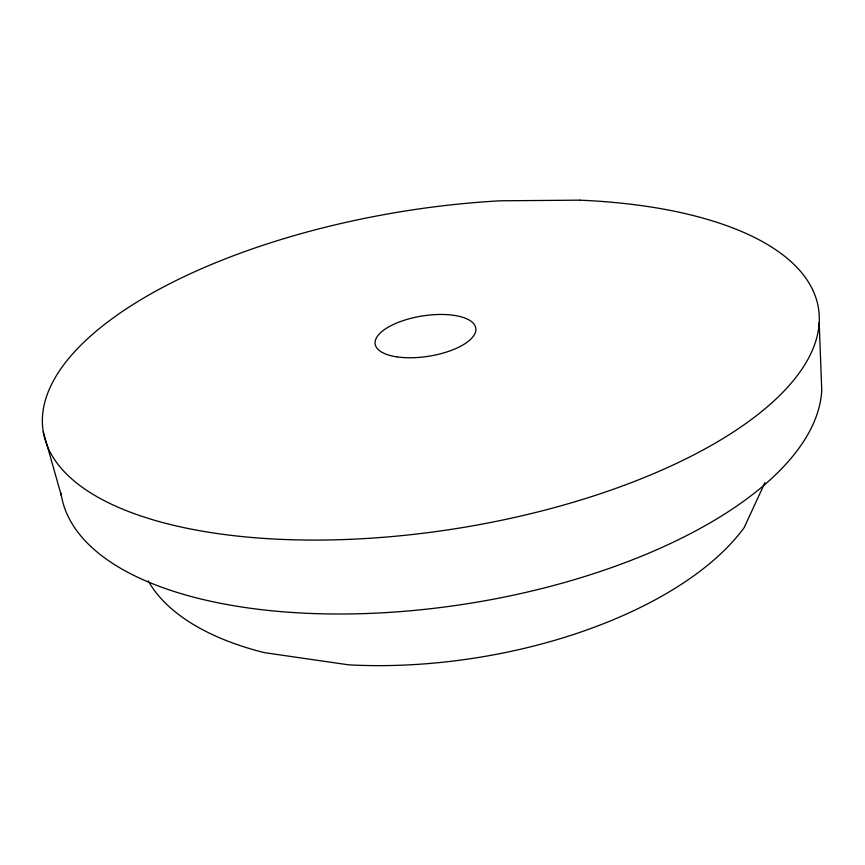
<?xml version="1.0" encoding="UTF-8"?>
<svg xmlns="http://www.w3.org/2000/svg" width="865" height="865" viewBox="0 0 865 865"><rect width="100%" height="100%" fill="white"/><g stroke="black" fill="none" stroke-linecap="round" stroke-linejoin="round"><path stroke-width="1.3" d="M764.974 482.594L744.181 527.585A317.293 155.062 -9 0 1 348.606 664.839L264.214 652.621A317.293 155.062 -9 0 1 148.207 580.891M43.25 431.711L61.383 495.688M819.187 322.688L821.75 390.05A384.601 171.529 -9 0 1 448.665 606.462A384.601 171.529 -9 0 1 60.961 493.039M579.68 200.161L500.111 200.81A392.494 160.825 -9 0 0 56.733 462.689A392.494 160.825 -9 0 0 688.518 457.553A392.494 160.825 -9 0 0 579.68 200.161M396.765 356.845A50.927 20.382 -9 0 0 475.728 331.165A50.927 20.382 -9 0 0 403.998 320.331A50.927 20.382 -9 0 0 396.765 356.845"/></g></svg>
